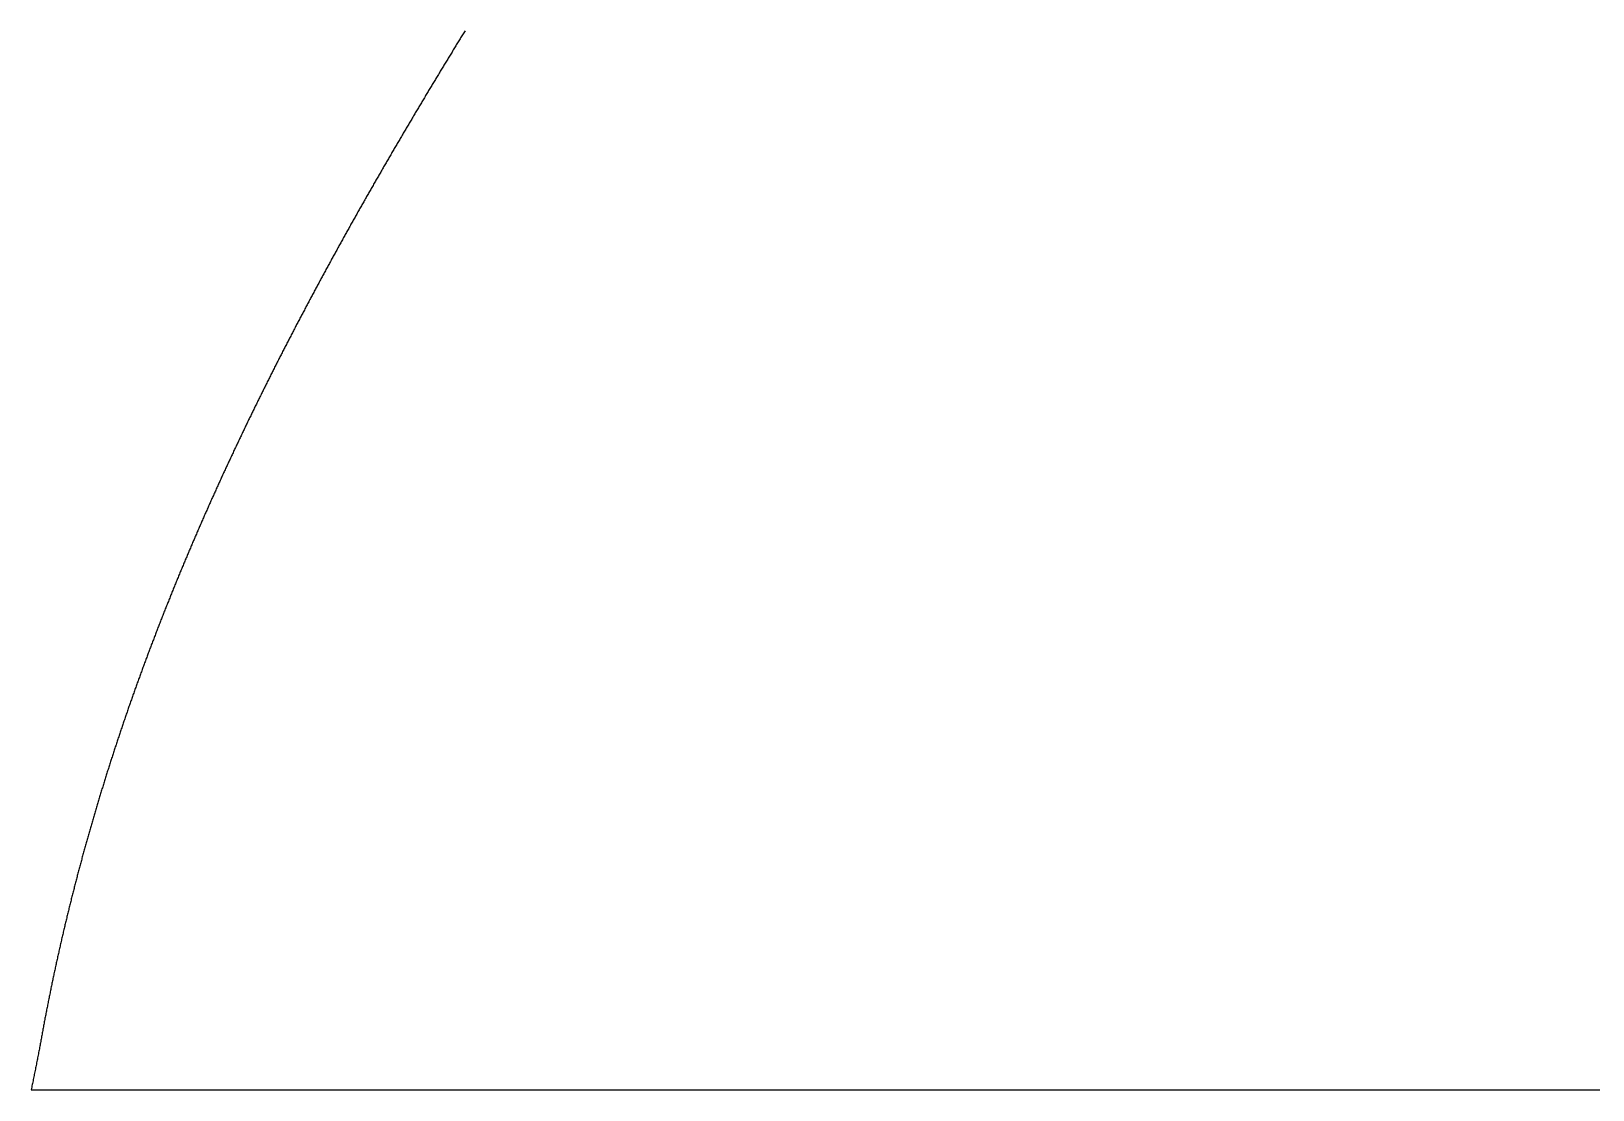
# Model space of a CAD drawing. Extents: x 0.1 to 59.6, y 0.2 to 53.5.
# Drawn here: x 20.839 to 25.354, y 25.727 to 28.786 of the extents above; entities that cross this region are included whole.
import ezdxf

# ---------------------------------------------------------------- set-up
doc = ezdxf.new("R2010")
doc.units = 0
doc.layers.add('BASE', color=7, linetype='CONTINUOUS')

msp = doc.modelspace()

# ---------------------------------------------------------------- linework, layer by layer
at = {"layer": 'BASE', "color": 7}
for p, q in [((22.0786, 28.7638), (22.0768, 28.7608)), ((22.0803, 28.7667), (22.0786, 28.7638)), ((22.0821, 28.7696), (22.0803, 28.7667)), ((22.0839, 28.7725), (22.0821, 28.7696)), ((22.0857, 28.7755), (22.0839, 28.7725)), ((22.0875, 28.7784), (22.0857, 28.7755)), ((22.0893, 28.7813), (22.0875, 28.7784)), ((22.0911, 28.7843), (22.0893, 28.7813)), ((22.0929, 28.7872), (22.0911, 28.7843)), ((22.0517, 28.7198), (22.0499, 28.7169)), ((22.0535, 28.7228), (22.0517, 28.7198)), ((22.0553, 28.7257), (22.0535, 28.7228)), ((22.0571, 28.7286), (22.0553, 28.7257)), ((22.0589, 28.7316), (22.0571, 28.7286)), ((22.0606, 28.7345), (22.0589, 28.7316)), ((22.0624, 28.7374), (22.0606, 28.7345)), ((22.0642, 28.7403), (22.0624, 28.7374)), ((22.066, 28.7433), (22.0642, 28.7403)), ((22.0678, 28.7462), (22.066, 28.7433)), ((22.0696, 28.7491), (22.0678, 28.7462)), ((22.0714, 28.7521), (22.0696, 28.7491)), ((22.0732, 28.755), (22.0714, 28.7521)), ((22.075, 28.7579), (22.0732, 28.755)), ((22.0768, 28.7608), (22.075, 28.7579)), ((22.0232, 28.673), (22.0214, 28.67)), ((22.025, 28.6759), (22.0232, 28.673)), ((22.0268, 28.6788), (22.025, 28.6759)), ((22.0285, 28.6818), (22.0268, 28.6788)), ((22.0303, 28.6847), (22.0285, 28.6818)), ((22.0321, 28.6876), (22.0303, 28.6847)), ((22.0339, 28.6905), (22.0321, 28.6876)), ((22.0357, 28.6935), (22.0339, 28.6905)), ((22.0374, 28.6964), (22.0357, 28.6935)), ((22.0392, 28.6993), (22.0374, 28.6964)), ((22.041, 28.7023), (22.0392, 28.6993)), ((22.0428, 28.7052), (22.041, 28.7023)), ((22.0446, 28.7081), (22.0428, 28.7052)), ((22.0464, 28.7111), (22.0446, 28.7081)), ((22.0481, 28.714), (22.0464, 28.7111)), ((22.0499, 28.7169), (22.0481, 28.714)), ((21.9967, 28.629), (21.9949, 28.626)), ((21.9984, 28.6319), (21.9967, 28.629)), ((22.0002, 28.6348), (21.9984, 28.6319)), ((22.002, 28.6378), (22.0002, 28.6348)), ((22.0037, 28.6407), (22.002, 28.6378)), ((22.0055, 28.6436), (22.0037, 28.6407)), ((22.0073, 28.6466), (22.0055, 28.6436)), ((22.009, 28.6495), (22.0073, 28.6466)), ((22.0108, 28.6524), (22.009, 28.6495)), ((22.0126, 28.6554), (22.0108, 28.6524)), ((22.0144, 28.6583), (22.0126, 28.6554)), ((22.0161, 28.6612), (22.0144, 28.6583)), ((22.0179, 28.6642), (22.0161, 28.6612)), ((22.0197, 28.6671), (22.0179, 28.6642)), ((22.0214, 28.67), (22.0197, 28.6671)), ((21.9685, 28.582), (21.9667, 28.5791)), ((21.9703, 28.5849), (21.9685, 28.582)), ((21.972, 28.5879), (21.9703, 28.5849)), ((21.9738, 28.5908), (21.972, 28.5879)), ((21.9755, 28.5938), (21.9738, 28.5908)), ((21.9773, 28.5967), (21.9755, 28.5938)), ((21.979, 28.5996), (21.9773, 28.5967)), ((21.9808, 28.6026), (21.979, 28.5996)), ((21.9826, 28.6055), (21.9808, 28.6026)), ((21.9843, 28.6084), (21.9826, 28.6055)), ((21.9861, 28.6114), (21.9843, 28.6084)), ((21.9878, 28.6143), (21.9861, 28.6114)), ((21.9896, 28.6172), (21.9878, 28.6143)), ((21.9914, 28.6202), (21.9896, 28.6172)), ((21.9931, 28.6231), (21.9914, 28.6202)), ((21.9949, 28.626), (21.9931, 28.6231)), ((21.9423, 28.5379), (21.9405, 28.535)), ((21.944, 28.5409), (21.9423, 28.5379)), ((21.9457, 28.5438), (21.944, 28.5409)), ((21.9475, 28.5468), (21.9457, 28.5438)), ((21.9492, 28.5497), (21.9475, 28.5468)), ((21.951, 28.5526), (21.9492, 28.5497)), ((21.9527, 28.5556), (21.951, 28.5526)), ((21.9545, 28.5585), (21.9527, 28.5556)), ((21.9562, 28.5614), (21.9545, 28.5585)), ((21.958, 28.5644), (21.9562, 28.5614)), ((21.9597, 28.5673), (21.958, 28.5644)), ((21.9615, 28.5703), (21.9597, 28.5673)), ((21.9632, 28.5732), (21.9615, 28.5703)), ((21.965, 28.5761), (21.9632, 28.5732)), ((21.9667, 28.5791), (21.965, 28.5761)), ((21.9162, 28.4938), (21.9144, 28.4909)), ((21.9179, 28.4968), (21.9162, 28.4938)), ((21.9196, 28.4997), (21.9179, 28.4968)), ((21.9214, 28.5026), (21.9196, 28.4997)), ((21.9231, 28.5056), (21.9214, 28.5026)), ((21.9248, 28.5085), (21.9231, 28.5056)), ((21.9266, 28.5115), (21.9248, 28.5085)), ((21.9283, 28.5144), (21.9266, 28.5115)), ((21.9301, 28.5173), (21.9283, 28.5144)), ((21.9318, 28.5203), (21.9301, 28.5173)), ((21.9335, 28.5232), (21.9318, 28.5203)), ((21.9353, 28.5262), (21.9335, 28.5232)), ((21.937, 28.5291), (21.9353, 28.5262)), ((21.9388, 28.5321), (21.937, 28.5291)), ((21.9405, 28.535), (21.9388, 28.5321)), ((21.8885, 28.4467), (21.8868, 28.4437)), ((21.8902, 28.4496), (21.8885, 28.4467)), ((21.892, 28.4526), (21.8902, 28.4496)), ((21.8937, 28.4555), (21.892, 28.4526)), ((21.8954, 28.4585), (21.8937, 28.4555)), ((21.8971, 28.4614), (21.8954, 28.4585)), ((21.8989, 28.4644), (21.8971, 28.4614)), ((21.9006, 28.4673), (21.8989, 28.4644)), ((21.9023, 28.4703), (21.9006, 28.4673)), ((21.904, 28.4732), (21.9023, 28.4703)), ((21.9058, 28.4761), (21.904, 28.4732)), ((21.9075, 28.4791), (21.9058, 28.4761)), ((21.9092, 28.482), (21.9075, 28.4791)), ((21.911, 28.485), (21.9092, 28.482)), ((21.9127, 28.4879), (21.911, 28.485)), ((21.9144, 28.4909), (21.9127, 28.4879)), ((21.8628, 28.4025), (21.861, 28.3995)), ((21.8645, 28.4054), (21.8628, 28.4025)), ((21.8662, 28.4084), (21.8645, 28.4054)), ((21.8679, 28.4113), (21.8662, 28.4084)), ((21.8696, 28.4143), (21.8679, 28.4113)), ((21.8713, 28.4172), (21.8696, 28.4143)), ((21.873, 28.4202), (21.8713, 28.4172)), ((21.8748, 28.4231), (21.873, 28.4202)), ((21.8765, 28.4261), (21.8748, 28.4231)), ((21.8782, 28.429), (21.8765, 28.4261)), ((21.8799, 28.432), (21.8782, 28.429)), ((21.8816, 28.4349), (21.8799, 28.432)), ((21.8833, 28.4378), (21.8816, 28.4349)), ((21.8851, 28.4408), (21.8833, 28.4378)), ((21.8868, 28.4437), (21.8851, 28.4408)), ((21.8372, 28.3582), (21.8355, 28.3552)), ((21.8389, 28.3611), (21.8372, 28.3582)), ((21.8406, 28.3641), (21.8389, 28.3611)), ((21.8423, 28.367), (21.8406, 28.3641)), ((21.844, 28.37), (21.8423, 28.367)), ((21.8457, 28.3729), (21.844, 28.37)), ((21.8474, 28.3759), (21.8457, 28.3729)), ((21.8491, 28.3788), (21.8474, 28.3759)), ((21.8508, 28.3818), (21.8491, 28.3788)), ((21.8525, 28.3847), (21.8508, 28.3818)), ((21.8542, 28.3877), (21.8525, 28.3847)), ((21.8559, 28.3906), (21.8542, 28.3877)), ((21.8576, 28.3936), (21.8559, 28.3906)), ((21.8593, 28.3966), (21.8576, 28.3936)), ((21.861, 28.3995), (21.8593, 28.3966)), ((21.8101, 28.3108), (21.8084, 28.3079)), ((21.8118, 28.3138), (21.8101, 28.3108)), ((21.8135, 28.3168), (21.8118, 28.3138)), ((21.8152, 28.3197), (21.8135, 28.3168)), ((21.8168, 28.3227), (21.8152, 28.3197)), ((21.8185, 28.3256), (21.8168, 28.3227)), ((21.8202, 28.3286), (21.8185, 28.3256)), ((21.8219, 28.3316), (21.8202, 28.3286)), ((21.8236, 28.3345), (21.8219, 28.3316)), ((21.8253, 28.3375), (21.8236, 28.3345)), ((21.827, 28.3404), (21.8253, 28.3375)), ((21.8287, 28.3434), (21.827, 28.3404)), ((21.8304, 28.3463), (21.8287, 28.3434)), ((21.8321, 28.3493), (21.8304, 28.3463)), ((21.8338, 28.3523), (21.8321, 28.3493)), ((21.8355, 28.3552), (21.8338, 28.3523)), ((21.7849, 28.2664), (21.7832, 28.2635)), ((21.7866, 28.2694), (21.7849, 28.2664)), ((21.7882, 28.2724), (21.7866, 28.2694)), ((21.7899, 28.2753), (21.7882, 28.2724)), ((21.7916, 28.2783), (21.7899, 28.2753)), ((21.7933, 28.2812), (21.7916, 28.2783)), ((21.7949, 28.2842), (21.7933, 28.2812)), ((21.7966, 28.2872), (21.7949, 28.2842)), ((21.7983, 28.2901), (21.7966, 28.2872)), ((21.8, 28.2931), (21.7983, 28.2901)), ((21.8017, 28.296), (21.8, 28.2931)), ((21.8034, 28.299), (21.8017, 28.296)), ((21.805, 28.302), (21.8034, 28.299)), ((21.8067, 28.3049), (21.805, 28.302)), ((21.8084, 28.3079), (21.8067, 28.3049)), ((21.7599, 28.2219), (21.7582, 28.219)), ((21.7615, 28.2249), (21.7599, 28.2219)), ((21.7632, 28.2279), (21.7615, 28.2249)), ((21.7649, 28.2308), (21.7632, 28.2279)), ((21.7665, 28.2338), (21.7649, 28.2308)), ((21.7682, 28.2368), (21.7665, 28.2338)), ((21.7699, 28.2397), (21.7682, 28.2368)), ((21.7715, 28.2427), (21.7699, 28.2397)), ((21.7732, 28.2457), (21.7715, 28.2427)), ((21.7749, 28.2486), (21.7732, 28.2457)), ((21.7765, 28.2516), (21.7749, 28.2486)), ((21.7782, 28.2546), (21.7765, 28.2516)), ((21.7799, 28.2575), (21.7782, 28.2546)), ((21.7815, 28.2605), (21.7799, 28.2575)), ((21.7832, 28.2635), (21.7815, 28.2605)), ((21.7351, 28.1774), (21.7334, 28.1744)), ((21.7367, 28.1803), (21.7351, 28.1774)), ((21.7384, 28.1833), (21.7367, 28.1803)), ((21.74, 28.1863), (21.7384, 28.1833)), ((21.7417, 28.1893), (21.74, 28.1863)), ((21.7433, 28.1922), (21.7417, 28.1893)), ((21.745, 28.1952), (21.7433, 28.1922)), ((21.7466, 28.1982), (21.745, 28.1952)), ((21.7483, 28.2011), (21.7466, 28.1982)), ((21.7499, 28.2041), (21.7483, 28.2011)), ((21.7516, 28.2071), (21.7499, 28.2041)), ((21.7532, 28.2101), (21.7516, 28.2071)), ((21.7549, 28.213), (21.7532, 28.2101)), ((21.7566, 28.216), (21.7549, 28.213)), ((21.7582, 28.219), (21.7566, 28.216)), ((21.7104, 28.1327), (21.7088, 28.1297)), ((21.7121, 28.1357), (21.7104, 28.1327)), ((21.7137, 28.1387), (21.7121, 28.1357)), ((21.7153, 28.1416), (21.7137, 28.1387)), ((21.717, 28.1446), (21.7153, 28.1416)), ((21.7186, 28.1476), (21.717, 28.1446)), ((21.7203, 28.1506), (21.7186, 28.1476)), ((21.7219, 28.1536), (21.7203, 28.1506)), ((21.7235, 28.1565), (21.7219, 28.1536)), ((21.7252, 28.1595), (21.7235, 28.1565)), ((21.7268, 28.1625), (21.7252, 28.1595)), ((21.7285, 28.1655), (21.7268, 28.1625)), ((21.7301, 28.1684), (21.7285, 28.1655)), ((21.7318, 28.1714), (21.7301, 28.1684)), ((21.7334, 28.1744), (21.7318, 28.1714)), ((21.6844, 28.085), (21.6828, 28.082)), ((21.686, 28.088), (21.6844, 28.085)), ((21.6876, 28.091), (21.686, 28.088)), ((21.6893, 28.0939), (21.6876, 28.091)), ((21.6909, 28.0969), (21.6893, 28.0939)), ((21.6925, 28.0999), (21.6909, 28.0969)), ((21.6941, 28.1029), (21.6925, 28.0999)), ((21.6958, 28.1059), (21.6941, 28.1029)), ((21.6974, 28.1089), (21.6958, 28.1059)), ((21.699, 28.1118), (21.6974, 28.1089)), ((21.7006, 28.1148), (21.699, 28.1118)), ((21.7023, 28.1178), (21.7006, 28.1148)), ((21.7039, 28.1208), (21.7023, 28.1178)), ((21.7055, 28.1238), (21.7039, 28.1208)), ((21.7072, 28.1267), (21.7055, 28.1238)), ((21.7088, 28.1297), (21.7072, 28.1267)), ((21.6602, 28.0402), (21.6586, 28.0372)), ((21.6618, 28.0431), (21.6602, 28.0402)), ((21.6634, 28.0461), (21.6618, 28.0431)), ((21.665, 28.0491), (21.6634, 28.0461)), ((21.6666, 28.0521), (21.665, 28.0491)), ((21.6682, 28.0551), (21.6666, 28.0521)), ((21.6698, 28.0581), (21.6682, 28.0551)), ((21.6715, 28.0611), (21.6698, 28.0581)), ((21.6731, 28.0641), (21.6715, 28.0611)), ((21.6747, 28.0671), (21.6731, 28.0641)), ((21.6763, 28.0701), (21.6747, 28.0671)), ((21.6779, 28.073), (21.6763, 28.0701)), ((21.6795, 28.076), (21.6779, 28.073)), ((21.6811, 28.079), (21.6795, 28.076)), ((21.6828, 28.082), (21.6811, 28.079)), ((21.6362, 27.9952), (21.6346, 27.9922)), ((21.6378, 27.9982), (21.6362, 27.9952)), ((21.6394, 28.0012), (21.6378, 27.9982)), ((21.641, 28.0042), (21.6394, 28.0012)), ((21.6426, 28.0072), (21.641, 28.0042)), ((21.6442, 28.0102), (21.6426, 28.0072)), ((21.6458, 28.0132), (21.6442, 28.0102)), ((21.6474, 28.0162), (21.6458, 28.0132)), ((21.649, 28.0192), (21.6474, 28.0162)), ((21.6506, 28.0222), (21.649, 28.0192)), ((21.6522, 28.0252), (21.6506, 28.0222)), ((21.6538, 28.0282), (21.6522, 28.0252)), ((21.6554, 28.0312), (21.6538, 28.0282)), ((21.657, 28.0342), (21.6554, 28.0312)), ((21.6586, 28.0372), (21.657, 28.0342)), ((21.6124, 27.9502), (21.6109, 27.9472)), ((21.614, 27.9532), (21.6124, 27.9502)), ((21.6156, 27.9562), (21.614, 27.9532)), ((21.6172, 27.9592), (21.6156, 27.9562)), ((21.6187, 27.9622), (21.6172, 27.9592)), ((21.6203, 27.9652), (21.6187, 27.9622)), ((21.6219, 27.9682), (21.6203, 27.9652)), ((21.6235, 27.9712), (21.6219, 27.9682)), ((21.6251, 27.9742), (21.6235, 27.9712)), ((21.6267, 27.9772), (21.6251, 27.9742)), ((21.6283, 27.9802), (21.6267, 27.9772)), ((21.6298, 27.9832), (21.6283, 27.9802)), ((21.6314, 27.9862), (21.6298, 27.9832)), ((21.633, 27.9892), (21.6314, 27.9862)), ((21.6346, 27.9922), (21.633, 27.9892)), ((21.5889, 27.9051), (21.5873, 27.9021)), ((21.5904, 27.9081), (21.5889, 27.9051)), ((21.592, 27.9111), (21.5904, 27.9081)), ((21.5936, 27.9142), (21.592, 27.9111)), ((21.5951, 27.9172), (21.5936, 27.9142)), ((21.5967, 27.9202), (21.5951, 27.9172)), ((21.5983, 27.9232), (21.5967, 27.9202)), ((21.5998, 27.9262), (21.5983, 27.9232)), ((21.6014, 27.9292), (21.5998, 27.9262)), ((21.603, 27.9322), (21.6014, 27.9292)), ((21.6046, 27.9352), (21.603, 27.9322)), ((21.6061, 27.9382), (21.6046, 27.9352)), ((21.6077, 27.9412), (21.6061, 27.9382)), ((21.6093, 27.9442), (21.6077, 27.9412)), ((21.6109, 27.9472), (21.6093, 27.9442)), ((21.5656, 27.8599), (21.564, 27.8569)), ((21.5671, 27.8629), (21.5656, 27.8599)), ((21.5687, 27.8659), (21.5671, 27.8629)), ((21.5702, 27.869), (21.5687, 27.8659)), ((21.5718, 27.872), (21.5702, 27.869)), ((21.5733, 27.875), (21.5718, 27.872)), ((21.5749, 27.878), (21.5733, 27.875)), ((21.5764, 27.881), (21.5749, 27.878)), ((21.578, 27.884), (21.5764, 27.881)), ((21.5795, 27.887), (21.578, 27.884)), ((21.5811, 27.8901), (21.5795, 27.887)), ((21.5826, 27.8931), (21.5811, 27.8901)), ((21.5842, 27.8961), (21.5826, 27.8931)), ((21.5858, 27.8991), (21.5842, 27.8961)), ((21.5873, 27.9021), (21.5858, 27.8991)), ((21.5425, 27.8146), (21.541, 27.8116)), ((21.544, 27.8176), (21.5425, 27.8146)), ((21.5455, 27.8206), (21.544, 27.8176)), ((21.5471, 27.8237), (21.5455, 27.8206)), ((21.5486, 27.8267), (21.5471, 27.8237)), ((21.5502, 27.8297), (21.5486, 27.8267)), ((21.5517, 27.8327), (21.5502, 27.8297)), ((21.5532, 27.8358), (21.5517, 27.8327)), ((21.5548, 27.8388), (21.5532, 27.8358)), ((21.5563, 27.8418), (21.5548, 27.8388)), ((21.5578, 27.8448), (21.5563, 27.8418)), ((21.5594, 27.8478), (21.5578, 27.8448)), ((21.5609, 27.8509), (21.5594, 27.8478)), ((21.5625, 27.8539), (21.5609, 27.8509)), ((21.564, 27.8569), (21.5625, 27.8539)), ((21.5196, 27.7692), (21.5181, 27.7661)), ((21.5212, 27.7722), (21.5196, 27.7692)), ((21.5227, 27.7752), (21.5212, 27.7722)), ((21.5242, 27.7783), (21.5227, 27.7752)), ((21.5257, 27.7813), (21.5242, 27.7783)), ((21.5272, 27.7843), (21.5257, 27.7813)), ((21.5287, 27.7874), (21.5272, 27.7843)), ((21.5303, 27.7904), (21.5287, 27.7874)), ((21.5318, 27.7934), (21.5303, 27.7904)), ((21.5333, 27.7964), (21.5318, 27.7934)), ((21.5348, 27.7995), (21.5333, 27.7964)), ((21.5364, 27.8025), (21.5348, 27.7995)), ((21.5379, 27.8055), (21.5364, 27.8025)), ((21.5394, 27.8085), (21.5379, 27.8055)), ((21.541, 27.8116), (21.5394, 27.8085)), ((21.497, 27.7236), (21.4955, 27.7206)), ((21.4985, 27.7267), (21.497, 27.7236)), ((21.5, 27.7297), (21.4985, 27.7267)), ((21.5015, 27.7327), (21.5, 27.7297)), ((21.503, 27.7358), (21.5015, 27.7327)), ((21.5045, 27.7388), (21.503, 27.7358)), ((21.506, 27.7419), (21.5045, 27.7388)), ((21.5076, 27.7449), (21.506, 27.7419)), ((21.5091, 27.7479), (21.5076, 27.7449)), ((21.5106, 27.751), (21.5091, 27.7479)), ((21.5121, 27.754), (21.5106, 27.751)), ((21.5136, 27.757), (21.5121, 27.754)), ((21.5151, 27.7601), (21.5136, 27.757)), ((21.5166, 27.7631), (21.5151, 27.7601)), ((21.5181, 27.7661), (21.5166, 27.7631)), ((21.4762, 27.681), (21.4747, 27.678)), ((21.4776, 27.6841), (21.4762, 27.681)), ((21.4791, 27.6871), (21.4776, 27.6841)), ((21.4806, 27.6902), (21.4791, 27.6871)), ((21.4821, 27.6932), (21.4806, 27.6902)), ((21.4836, 27.6962), (21.4821, 27.6932)), ((21.4851, 27.6993), (21.4836, 27.6962)), ((21.4866, 27.7023), (21.4851, 27.6993)), ((21.4881, 27.7054), (21.4866, 27.7023)), ((21.4896, 27.7084), (21.4881, 27.7054)), ((21.491, 27.7115), (21.4896, 27.7084)), ((21.4925, 27.7145), (21.491, 27.7115)), ((21.494, 27.7175), (21.4925, 27.7145)), ((21.4955, 27.7206), (21.494, 27.7175)), ((21.454, 27.6352), (21.4526, 27.6322)), ((21.4555, 27.6383), (21.454, 27.6352)), ((21.457, 27.6413), (21.4555, 27.6383)), ((21.4584, 27.6444), (21.457, 27.6413)), ((21.4599, 27.6475), (21.4584, 27.6444)), ((21.4614, 27.6505), (21.4599, 27.6475)), ((21.4629, 27.6536), (21.4614, 27.6505)), ((21.4643, 27.6566), (21.4629, 27.6536)), ((21.4658, 27.6597), (21.4643, 27.6566)), ((21.4673, 27.6627), (21.4658, 27.6597)), ((21.4688, 27.6658), (21.4673, 27.6627)), ((21.4702, 27.6688), (21.4688, 27.6658)), ((21.4717, 27.6719), (21.4702, 27.6688)), ((21.4732, 27.6749), (21.4717, 27.6719)), ((21.4747, 27.678), (21.4732, 27.6749)), ((21.4322, 27.5893), (21.4307, 27.5863)), ((21.4336, 27.5924), (21.4322, 27.5893)), ((21.4351, 27.5955), (21.4336, 27.5924)), ((21.4365, 27.5985), (21.4351, 27.5955)), ((21.438, 27.6016), (21.4365, 27.5985)), ((21.4394, 27.6046), (21.438, 27.6016)), ((21.4409, 27.6077), (21.4394, 27.6046)), ((21.4423, 27.6108), (21.4409, 27.6077)), ((21.4438, 27.6138), (21.4423, 27.6108)), ((21.4453, 27.6169), (21.4438, 27.6138)), ((21.4467, 27.6199), (21.4453, 27.6169)), ((21.4482, 27.623), (21.4467, 27.6199)), ((21.4496, 27.6261), (21.4482, 27.623)), ((21.4511, 27.6291), (21.4496, 27.6261)), ((21.4526, 27.6322), (21.4511, 27.6291)), ((21.4106, 27.5433), (21.4091, 27.5402)), ((21.412, 27.5464), (21.4106, 27.5433)), ((21.4134, 27.5494), (21.412, 27.5464)), ((21.4149, 27.5525), (21.4134, 27.5494)), ((21.4163, 27.5556), (21.4149, 27.5525)), ((21.4177, 27.5587), (21.4163, 27.5556)), ((21.4192, 27.5617), (21.4177, 27.5587)), ((21.4206, 27.5648), (21.4192, 27.5617)), ((21.4221, 27.5679), (21.4206, 27.5648)), ((21.4235, 27.5709), (21.4221, 27.5679)), ((21.4249, 27.574), (21.4235, 27.5709)), ((21.4264, 27.5771), (21.4249, 27.574)), ((21.4278, 27.5801), (21.4264, 27.5771)), ((21.4293, 27.5832), (21.4278, 27.5801)), ((21.4307, 27.5863), (21.4293, 27.5832)), ((21.3906, 27.5002), (21.3892, 27.4971)), ((21.3921, 27.5033), (21.3906, 27.5002)), ((21.3935, 27.5064), (21.3921, 27.5033)), ((21.3949, 27.5095), (21.3935, 27.5064)), ((21.3963, 27.5125), (21.3949, 27.5095)), ((21.3977, 27.5156), (21.3963, 27.5125)), ((21.3992, 27.5187), (21.3977, 27.5156)), ((21.4006, 27.5218), (21.3992, 27.5187)), ((21.402, 27.5249), (21.4006, 27.5218)), ((21.4034, 27.5279), (21.402, 27.5249)), ((21.4049, 27.531), (21.4034, 27.5279)), ((21.4063, 27.5341), (21.4049, 27.531)), ((21.4077, 27.5372), (21.4063, 27.5341)), ((21.4091, 27.5402), (21.4077, 27.5372)), ((21.3696, 27.4539), (21.3682, 27.4508)), ((21.371, 27.457), (21.3696, 27.4539)), ((21.3724, 27.4601), (21.371, 27.457)), ((21.3738, 27.4632), (21.3724, 27.4601)), ((21.3752, 27.4663), (21.3738, 27.4632)), ((21.3766, 27.4694), (21.3752, 27.4663)), ((21.378, 27.4725), (21.3766, 27.4694)), ((21.3794, 27.4756), (21.378, 27.4725)), ((21.3808, 27.4786), (21.3794, 27.4756)), ((21.3822, 27.4817), (21.3808, 27.4786)), ((21.3836, 27.4848), (21.3822, 27.4817)), ((21.385, 27.4879), (21.3836, 27.4848)), ((21.3864, 27.491), (21.385, 27.4879)), ((21.3878, 27.4941), (21.3864, 27.491)), ((21.3892, 27.4971), (21.3878, 27.4941)), ((21.3501, 27.4106), (21.3488, 27.4075)), ((21.3515, 27.4137), (21.3501, 27.4106)), ((21.3529, 27.4168), (21.3515, 27.4137)), ((21.3543, 27.4199), (21.3529, 27.4168)), ((21.3557, 27.423), (21.3543, 27.4199)), ((21.357, 27.4261), (21.3557, 27.423)), ((21.3584, 27.4292), (21.357, 27.4261)), ((21.3598, 27.4323), (21.3584, 27.4292)), ((21.3612, 27.4354), (21.3598, 27.4323)), ((21.3626, 27.4385), (21.3612, 27.4354)), ((21.364, 27.4416), (21.3626, 27.4385)), ((21.3654, 27.4447), (21.364, 27.4416)), ((21.3668, 27.4478), (21.3654, 27.4447)), ((21.3682, 27.4508), (21.3668, 27.4478)), ((21.3296, 27.364), (21.3282, 27.3609)), ((21.331, 27.3671), (21.3296, 27.364)), ((21.3323, 27.3703), (21.331, 27.3671)), ((21.3337, 27.3734), (21.3323, 27.3703)), ((21.335, 27.3765), (21.3337, 27.3734)), ((21.3364, 27.3796), (21.335, 27.3765)), ((21.3378, 27.3827), (21.3364, 27.3796)), ((21.3391, 27.3858), (21.3378, 27.3827)), ((21.3405, 27.3889), (21.3391, 27.3858)), ((21.3419, 27.392), (21.3405, 27.3889)), ((21.3433, 27.3951), (21.3419, 27.392)), ((21.3446, 27.3982), (21.3433, 27.3951)), ((21.346, 27.4013), (21.3446, 27.3982)), ((21.3474, 27.4044), (21.346, 27.4013)), ((21.3488, 27.4075), (21.3474, 27.4044)), ((21.3093, 27.3173), (21.308, 27.3142)), ((21.3107, 27.3204), (21.3093, 27.3173)), ((21.312, 27.3236), (21.3107, 27.3204)), ((21.3134, 27.3267), (21.312, 27.3236)), ((21.3147, 27.3298), (21.3134, 27.3267)), ((21.3161, 27.3329), (21.3147, 27.3298)), ((21.3174, 27.336), (21.3161, 27.3329)), ((21.3188, 27.3391), (21.3174, 27.336)), ((21.3201, 27.3423), (21.3188, 27.3391)), ((21.3215, 27.3454), (21.3201, 27.3423)), ((21.3228, 27.3485), (21.3215, 27.3454)), ((21.3242, 27.3516), (21.3228, 27.3485)), ((21.3255, 27.3547), (21.3242, 27.3516)), ((21.3269, 27.3578), (21.3255, 27.3547)), ((21.3282, 27.3609), (21.3269, 27.3578)), ((21.2907, 27.2736), (21.2894, 27.2705)), ((21.292, 27.2767), (21.2907, 27.2736)), ((21.2933, 27.2798), (21.292, 27.2767)), ((21.2947, 27.283), (21.2933, 27.2798)), ((21.296, 27.2861), (21.2947, 27.283)), ((21.2973, 27.2892), (21.296, 27.2861)), ((21.2987, 27.2924), (21.2973, 27.2892)), ((21.3, 27.2955), (21.2987, 27.2924)), ((21.3013, 27.2986), (21.3, 27.2955)), ((21.3026, 27.3017), (21.3013, 27.2986)), ((21.304, 27.3048), (21.3026, 27.3017)), ((21.3053, 27.308), (21.304, 27.3048)), ((21.3067, 27.3111), (21.3053, 27.308)), ((21.308, 27.3142), (21.3067, 27.3111)), ((21.2723, 27.2297), (21.271, 27.2266)), ((21.2736, 27.2329), (21.2723, 27.2297)), ((21.2749, 27.236), (21.2736, 27.2329)), ((21.2762, 27.2391), (21.2749, 27.236)), ((21.2775, 27.2423), (21.2762, 27.2391)), ((21.2788, 27.2454), (21.2775, 27.2423)), ((21.2802, 27.2485), (21.2788, 27.2454)), ((21.2815, 27.2517), (21.2802, 27.2485)), ((21.2828, 27.2548), (21.2815, 27.2517)), ((21.2841, 27.2579), (21.2828, 27.2548)), ((21.2854, 27.2611), (21.2841, 27.2579)), ((21.2867, 27.2642), (21.2854, 27.2611)), ((21.2881, 27.2673), (21.2867, 27.2642)), ((21.2894, 27.2705), (21.2881, 27.2673)), ((21.2529, 27.1826), (21.2516, 27.1794)), ((21.2542, 27.1857), (21.2529, 27.1826)), ((21.2555, 27.1889), (21.2542, 27.1857)), ((21.2568, 27.192), (21.2555, 27.1889)), ((21.258, 27.1952), (21.2568, 27.192)), ((21.2593, 27.1983), (21.258, 27.1952)), ((21.2606, 27.2014), (21.2593, 27.1983)), ((21.2619, 27.2046), (21.2606, 27.2014)), ((21.2632, 27.2077), (21.2619, 27.2046)), ((21.2645, 27.2109), (21.2632, 27.2077)), ((21.2658, 27.214), (21.2645, 27.2109)), ((21.2671, 27.2172), (21.2658, 27.214)), ((21.2684, 27.2203), (21.2671, 27.2172)), ((21.2697, 27.2234), (21.2684, 27.2203)), ((21.271, 27.2266), (21.2697, 27.2234)), ((21.2351, 27.1384), (21.2338, 27.1352)), ((21.2363, 27.1416), (21.2351, 27.1384)), ((21.2376, 27.1447), (21.2363, 27.1416)), ((21.2389, 27.1479), (21.2376, 27.1447)), ((21.2401, 27.151), (21.2389, 27.1479)), ((21.2414, 27.1542), (21.2401, 27.151)), ((21.2427, 27.1573), (21.2414, 27.1542)), ((21.2439, 27.1605), (21.2427, 27.1573)), ((21.2452, 27.1636), (21.2439, 27.1605)), ((21.2465, 27.1668), (21.2452, 27.1636)), ((21.2478, 27.17), (21.2465, 27.1668)), ((21.2491, 27.1731), (21.2478, 27.17)), ((21.2503, 27.1763), (21.2491, 27.1731)), ((21.2516, 27.1794), (21.2503, 27.1763)), ((21.2175, 27.0941), (21.2163, 27.0909)), ((21.2187, 27.0973), (21.2175, 27.0941)), ((21.22, 27.1004), (21.2187, 27.0973)), ((21.2212, 27.1036), (21.22, 27.1004)), ((21.2225, 27.1068), (21.2212, 27.1036)), ((21.2237, 27.1099), (21.2225, 27.1068)), ((21.225, 27.1131), (21.2237, 27.1099)), ((21.2262, 27.1163), (21.225, 27.1131)), ((21.2275, 27.1194), (21.2262, 27.1163)), ((21.2288, 27.1226), (21.2275, 27.1194)), ((21.23, 27.1257), (21.2288, 27.1226)), ((21.2313, 27.1289), (21.23, 27.1257)), ((21.2325, 27.1321), (21.2313, 27.1289)), ((21.2338, 27.1352), (21.2325, 27.1321)), ((21.199, 27.0465), (21.1978, 27.0433)), ((21.2002, 27.0496), (21.199, 27.0465)), ((21.2014, 27.0528), (21.2002, 27.0496)), ((21.2027, 27.056), (21.2014, 27.0528)), ((21.2039, 27.0592), (21.2027, 27.056)), ((21.2051, 27.0624), (21.2039, 27.0592)), ((21.2063, 27.0655), (21.2051, 27.0624)), ((21.2076, 27.0687), (21.2063, 27.0655)), ((21.2088, 27.0719), (21.2076, 27.0687)), ((21.21, 27.0751), (21.2088, 27.0719)), ((21.2113, 27.0782), (21.21, 27.0751)), ((21.2125, 27.0814), (21.2113, 27.0782)), ((21.2138, 27.0846), (21.2125, 27.0814)), ((21.215, 27.0877), (21.2138, 27.0846)), ((21.2163, 27.0909), (21.215, 27.0877)), ((21.182, 27.0018), (21.1808, 26.9986)), ((21.1832, 27.005), (21.182, 27.0018)), ((21.1844, 27.0082), (21.1832, 27.005)), ((21.1856, 27.0114), (21.1844, 27.0082)), ((21.1868, 27.0146), (21.1856, 27.0114)), ((21.188, 27.0178), (21.1868, 27.0146)), ((21.1892, 27.021), (21.188, 27.0178)), ((21.1904, 27.0242), (21.1892, 27.021)), ((21.1917, 27.0273), (21.1904, 27.0242)), ((21.1929, 27.0305), (21.1917, 27.0273)), ((21.1941, 27.0337), (21.1929, 27.0305)), ((21.1953, 27.0369), (21.1941, 27.0337)), ((21.1965, 27.0401), (21.1953, 27.0369)), ((21.1978, 27.0433), (21.1965, 27.0401)), ((21.1653, 26.9571), (21.1641, 26.9539)), ((21.1664, 26.9603), (21.1653, 26.9571)), ((21.1676, 26.9635), (21.1664, 26.9603)), ((21.1688, 26.9667), (21.1676, 26.9635)), ((21.17, 26.9699), (21.1688, 26.9667)), ((21.1712, 26.9731), (21.17, 26.9699)), ((21.1724, 26.9763), (21.1712, 26.9731)), ((21.1736, 26.9795), (21.1724, 26.9763)), ((21.1748, 26.9827), (21.1736, 26.9795)), ((21.176, 26.9859), (21.1748, 26.9827)), ((21.1772, 26.9891), (21.176, 26.9859)), ((21.1784, 26.9923), (21.1772, 26.9891)), ((21.1796, 26.9954), (21.1784, 26.9923)), ((21.1808, 26.9986), (21.1796, 26.9954)), ((21.1488, 26.9121), (21.1477, 26.9089)), ((21.15, 26.9153), (21.1488, 26.9121)), ((21.1512, 26.9186), (21.15, 26.9153)), ((21.1523, 26.9218), (21.1512, 26.9186)), ((21.1535, 26.925), (21.1523, 26.9218)), ((21.1547, 26.9282), (21.1535, 26.925)), ((21.1558, 26.9314), (21.1547, 26.9282)), ((21.157, 26.9346), (21.1558, 26.9314)), ((21.1582, 26.9378), (21.157, 26.9346)), ((21.1594, 26.941), (21.1582, 26.9378)), ((21.1605, 26.9442), (21.1594, 26.941)), ((21.1617, 26.9474), (21.1605, 26.9442)), ((21.1629, 26.9507), (21.1617, 26.9474)), ((21.1641, 26.9539), (21.1629, 26.9507)), ((21.1327, 26.867), (21.1315, 26.8638)), ((21.1338, 26.8703), (21.1327, 26.867)), ((21.135, 26.8735), (21.1338, 26.8703)), ((21.1361, 26.8767), (21.135, 26.8735)), ((21.1373, 26.8799), (21.1361, 26.8767)), ((21.1384, 26.8832), (21.1373, 26.8799)), ((21.1396, 26.8864), (21.1384, 26.8832)), ((21.1407, 26.8896), (21.1396, 26.8864)), ((21.1419, 26.8928), (21.1407, 26.8896)), ((21.143, 26.896), (21.1419, 26.8928)), ((21.1442, 26.8993), (21.143, 26.896)), ((21.1453, 26.9025), (21.1442, 26.8993)), ((21.1465, 26.9057), (21.1453, 26.9025)), ((21.1477, 26.9089), (21.1465, 26.9057)), ((21.1168, 26.8218), (21.1157, 26.8185)), ((21.118, 26.825), (21.1168, 26.8218)), ((21.1191, 26.8283), (21.118, 26.825)), ((21.1202, 26.8315), (21.1191, 26.8283)), ((21.1213, 26.8347), (21.1202, 26.8315)), ((21.1225, 26.838), (21.1213, 26.8347)), ((21.1236, 26.8412), (21.1225, 26.838)), ((21.1247, 26.8444), (21.1236, 26.8412)), ((21.1259, 26.8477), (21.1247, 26.8444)), ((21.127, 26.8509), (21.1259, 26.8477)), ((21.1281, 26.8541), (21.127, 26.8509)), ((21.1293, 26.8574), (21.1281, 26.8541)), ((21.1304, 26.8606), (21.1293, 26.8574)), ((21.1315, 26.8638), (21.1304, 26.8606)), ((21.1013, 26.7764), (21.1002, 26.7731)), ((21.1024, 26.7796), (21.1013, 26.7764)), ((21.1035, 26.7829), (21.1024, 26.7796)), ((21.1046, 26.7861), (21.1035, 26.7829)), ((21.1057, 26.7894), (21.1046, 26.7861)), ((21.1068, 26.7926), (21.1057, 26.7894)), ((21.1079, 26.7958), (21.1068, 26.7926)), ((21.109, 26.7991), (21.1079, 26.7958)), ((21.1101, 26.8023), (21.109, 26.7991)), ((21.1113, 26.8056), (21.1101, 26.8023)), ((21.1124, 26.8088), (21.1113, 26.8056)), ((21.1135, 26.8121), (21.1124, 26.8088)), ((21.1146, 26.8153), (21.1135, 26.8121)), ((21.1157, 26.8185), (21.1146, 26.8153)), ((21.086, 26.7308), (21.085, 26.7275)), ((21.0871, 26.734), (21.086, 26.7308)), ((21.0882, 26.7373), (21.0871, 26.734)), ((21.0893, 26.7405), (21.0882, 26.7373)), ((21.0904, 26.7438), (21.0893, 26.7405)), ((21.0915, 26.7471), (21.0904, 26.7438)), ((21.0925, 26.7503), (21.0915, 26.7471)), ((21.0936, 26.7536), (21.0925, 26.7503)), ((21.0947, 26.7568), (21.0936, 26.7536)), ((21.0958, 26.7601), (21.0947, 26.7568)), ((21.0969, 26.7634), (21.0958, 26.7601)), ((21.098, 26.7666), (21.0969, 26.7634)), ((21.0991, 26.7699), (21.098, 26.7666)), ((21.1002, 26.7731), (21.0991, 26.7699)), ((21.0722, 26.6883), (21.0711, 26.685)), ((21.0732, 26.6915), (21.0722, 26.6883)), ((21.0743, 26.6948), (21.0732, 26.6915)), ((21.0753, 26.6981), (21.0743, 26.6948)), ((21.0764, 26.7014), (21.0753, 26.6981)), ((21.0775, 26.7046), (21.0764, 26.7014)), ((21.0785, 26.7079), (21.0775, 26.7046)), ((21.0796, 26.7112), (21.0785, 26.7079)), ((21.0807, 26.7144), (21.0796, 26.7112)), ((21.0817, 26.7177), (21.0807, 26.7144)), ((21.0828, 26.721), (21.0817, 26.7177)), ((21.0839, 26.7242), (21.0828, 26.721)), ((21.085, 26.7275), (21.0839, 26.7242)), ((21.0575, 26.6423), (21.0565, 26.639)), ((21.0586, 26.6456), (21.0575, 26.6423)), ((21.0596, 26.6489), (21.0586, 26.6456)), ((21.0606, 26.6522), (21.0596, 26.6489)), ((21.0617, 26.6555), (21.0606, 26.6522)), ((21.0627, 26.6588), (21.0617, 26.6555)), ((21.0638, 26.662), (21.0627, 26.6588)), ((21.0648, 26.6653), (21.0638, 26.662)), ((21.0658, 26.6686), (21.0648, 26.6653)), ((21.0669, 26.6719), (21.0658, 26.6686)), ((21.0679, 26.6752), (21.0669, 26.6719)), ((21.069, 26.6784), (21.0679, 26.6752)), ((21.0701, 26.6817), (21.069, 26.6784)), ((21.0711, 26.685), (21.0701, 26.6817)), ((21.0432, 26.5962), (21.0422, 26.5929)), ((21.0442, 26.5995), (21.0432, 26.5962)), ((21.0452, 26.6028), (21.0442, 26.5995)), ((21.0462, 26.6061), (21.0452, 26.6028)), ((21.0472, 26.6094), (21.0462, 26.6061)), ((21.0483, 26.6127), (21.0472, 26.6094)), ((21.0493, 26.616), (21.0483, 26.6127)), ((21.0503, 26.6193), (21.0493, 26.616)), ((21.0513, 26.6226), (21.0503, 26.6193)), ((21.0524, 26.6259), (21.0513, 26.6226)), ((21.0534, 26.6292), (21.0524, 26.6259)), ((21.0544, 26.6325), (21.0534, 26.6292)), ((21.0555, 26.6358), (21.0544, 26.6325)), ((21.0565, 26.639), (21.0555, 26.6358)), ((21.0292, 26.5499), (21.0282, 26.5466)), ((21.0302, 26.5532), (21.0292, 26.5499)), ((21.0312, 26.5565), (21.0302, 26.5532)), ((21.0321, 26.5599), (21.0312, 26.5565)), ((21.0331, 26.5632), (21.0321, 26.5599)), ((21.0341, 26.5665), (21.0331, 26.5632)), ((21.0351, 26.5698), (21.0341, 26.5665)), ((21.0361, 26.5731), (21.0351, 26.5698)), ((21.0371, 26.5764), (21.0361, 26.5731)), ((21.0381, 26.5797), (21.0371, 26.5764)), ((21.0392, 26.583), (21.0381, 26.5797)), ((21.0402, 26.5863), (21.0392, 26.583)), ((21.0412, 26.5896), (21.0402, 26.5863)), ((21.0422, 26.5929), (21.0412, 26.5896)), ((21.0164, 26.5068), (21.0155, 26.5034)), ((21.0174, 26.5101), (21.0164, 26.5068)), ((21.0184, 26.5134), (21.0174, 26.5101)), ((21.0194, 26.5167), (21.0184, 26.5134)), ((21.0203, 26.5201), (21.0194, 26.5167)), ((21.0213, 26.5234), (21.0203, 26.5201)), ((21.0223, 26.5267), (21.0213, 26.5234)), ((21.0233, 26.53), (21.0223, 26.5267)), ((21.0242, 26.5333), (21.0233, 26.53)), ((21.0252, 26.5367), (21.0242, 26.5333)), ((21.0262, 26.54), (21.0252, 26.5367)), ((21.0272, 26.5433), (21.0262, 26.54)), ((21.0282, 26.5466), (21.0272, 26.5433)), ((21.003, 26.4601), (21.0021, 26.4568)), ((21.004, 26.4634), (21.003, 26.4601)), ((21.0049, 26.4668), (21.004, 26.4634)), ((21.0059, 26.4701), (21.0049, 26.4668)), ((21.0068, 26.4735), (21.0059, 26.4701)), ((21.0078, 26.4768), (21.0068, 26.4735)), ((21.0087, 26.4801), (21.0078, 26.4768)), ((21.0097, 26.4835), (21.0087, 26.4801)), ((21.0107, 26.4868), (21.0097, 26.4835)), ((21.0116, 26.4901), (21.0107, 26.4868)), ((21.0126, 26.4935), (21.0116, 26.4901)), ((21.0135, 26.4968), (21.0126, 26.4935)), ((21.0145, 26.5001), (21.0135, 26.4968)), ((21.0155, 26.5034), (21.0145, 26.5001)), ((20.9909, 26.4166), (20.99, 26.4133)), ((20.9918, 26.42), (20.9909, 26.4166)), ((20.9928, 26.4233), (20.9918, 26.42)), ((20.9937, 26.4267), (20.9928, 26.4233)), ((20.9946, 26.43), (20.9937, 26.4267)), ((20.9955, 26.4334), (20.9946, 26.43)), ((20.9965, 26.4367), (20.9955, 26.4334)), ((20.9974, 26.4401), (20.9965, 26.4367)), ((20.9983, 26.4434), (20.9974, 26.4401)), ((20.9993, 26.4467), (20.9983, 26.4434)), ((21.0002, 26.4501), (20.9993, 26.4467)), ((21.0012, 26.4534), (21.0002, 26.4501)), ((21.0021, 26.4568), (21.0012, 26.4534)), ((20.9782, 26.3696), (20.9773, 26.3662)), ((20.9791, 26.3729), (20.9782, 26.3696)), ((20.98, 26.3763), (20.9791, 26.3729)), ((20.9809, 26.3797), (20.98, 26.3763)), ((20.9818, 26.383), (20.9809, 26.3797)), ((20.9827, 26.3864), (20.9818, 26.383)), ((20.9836, 26.3898), (20.9827, 26.3864)), ((20.9845, 26.3931), (20.9836, 26.3898)), ((20.9854, 26.3965), (20.9845, 26.3931)), ((20.9863, 26.3998), (20.9854, 26.3965)), ((20.9872, 26.4032), (20.9863, 26.3998)), ((20.9882, 26.4065), (20.9872, 26.4032)), ((20.9891, 26.4099), (20.9882, 26.4065)), ((20.99, 26.4133), (20.9891, 26.4099)), ((20.9666, 26.3257), (20.9658, 26.3223)), ((20.9675, 26.3291), (20.9666, 26.3257)), ((20.9684, 26.3325), (20.9675, 26.3291)), ((20.9693, 26.3359), (20.9684, 26.3325)), ((20.9702, 26.3392), (20.9693, 26.3359)), ((20.971, 26.3426), (20.9702, 26.3392)), ((20.9719, 26.346), (20.971, 26.3426)), ((20.9728, 26.3494), (20.9719, 26.346)), ((20.9737, 26.3527), (20.9728, 26.3494)), ((20.9746, 26.3561), (20.9737, 26.3527)), ((20.9755, 26.3595), (20.9746, 26.3561)), ((20.9764, 26.3628), (20.9755, 26.3595)), ((20.9773, 26.3662), (20.9764, 26.3628)), ((20.9554, 26.2817), (20.9545, 26.2783)), ((20.9562, 26.2851), (20.9554, 26.2817)), ((20.9571, 26.2885), (20.9562, 26.2851)), ((20.958, 26.2919), (20.9571, 26.2885)), ((20.9588, 26.2953), (20.958, 26.2919)), ((20.9597, 26.2987), (20.9588, 26.2953)), ((20.9605, 26.302), (20.9597, 26.2987)), ((20.9614, 26.3054), (20.9605, 26.302)), ((20.9623, 26.3088), (20.9614, 26.3054)), ((20.9631, 26.3122), (20.9623, 26.3088)), ((20.964, 26.3156), (20.9631, 26.3122)), ((20.9649, 26.319), (20.964, 26.3156)), ((20.9658, 26.3223), (20.9649, 26.319)), ((20.9436, 26.2341), (20.9428, 26.2307)), ((20.9444, 26.2375), (20.9436, 26.2341)), ((20.9453, 26.2409), (20.9444, 26.2375)), ((20.9461, 26.2443), (20.9453, 26.2409)), ((20.9469, 26.2477), (20.9461, 26.2443)), ((20.9478, 26.2511), (20.9469, 26.2477)), ((20.9486, 26.2545), (20.9478, 26.2511)), ((20.9494, 26.2579), (20.9486, 26.2545)), ((20.9503, 26.2613), (20.9494, 26.2579)), ((20.9511, 26.2647), (20.9503, 26.2613)), ((20.952, 26.2681), (20.9511, 26.2647)), ((20.9528, 26.2715), (20.952, 26.2681)), ((20.9537, 26.2749), (20.9528, 26.2715)), ((20.9545, 26.2783), (20.9537, 26.2749)), ((20.933, 26.1897), (20.9322, 26.1863)), ((20.9338, 26.1931), (20.933, 26.1897)), ((20.9346, 26.1965), (20.9338, 26.1931)), ((20.9354, 26.2), (20.9346, 26.1965)), ((20.9362, 26.2034), (20.9354, 26.2)), ((20.937, 26.2068), (20.9362, 26.2034)), ((20.9378, 26.2102), (20.937, 26.2068)), ((20.9387, 26.2136), (20.9378, 26.2102)), ((20.9395, 26.217), (20.9387, 26.2136)), ((20.9403, 26.2204), (20.9395, 26.217)), ((20.9411, 26.2239), (20.9403, 26.2204)), ((20.9419, 26.2273), (20.9411, 26.2239)), ((20.9428, 26.2307), (20.9419, 26.2273)), ((20.9227, 26.1451), (20.9219, 26.1417)), ((20.9235, 26.1486), (20.9227, 26.1451)), ((20.9242, 26.152), (20.9235, 26.1486)), ((20.925, 26.1554), (20.9242, 26.152)), ((20.9258, 26.1589), (20.925, 26.1554)), ((20.9266, 26.1623), (20.9258, 26.1589)), ((20.9274, 26.1657), (20.9266, 26.1623)), ((20.9282, 26.1691), (20.9274, 26.1657)), ((20.929, 26.1726), (20.9282, 26.1691)), ((20.9298, 26.176), (20.929, 26.1726)), ((20.9306, 26.1794), (20.9298, 26.176)), ((20.9314, 26.1829), (20.9306, 26.1794)), ((20.9322, 26.1863), (20.9314, 26.1829)), ((20.9127, 26.1004), (20.9119, 26.0969)), ((20.9134, 26.1038), (20.9127, 26.1004)), ((20.9142, 26.1073), (20.9134, 26.1038)), ((20.9149, 26.1107), (20.9142, 26.1073)), ((20.9157, 26.1142), (20.9149, 26.1107)), ((20.9165, 26.1176), (20.9157, 26.1142)), ((20.9172, 26.121), (20.9165, 26.1176)), ((20.918, 26.1245), (20.9172, 26.121)), ((20.9188, 26.1279), (20.918, 26.1245)), ((20.9196, 26.1314), (20.9188, 26.1279)), ((20.9203, 26.1348), (20.9196, 26.1314)), ((20.9211, 26.1382), (20.9203, 26.1348)), ((20.9219, 26.1417), (20.9211, 26.1382)), ((20.903, 26.0554), (20.9022, 26.052)), ((20.9037, 26.0589), (20.903, 26.0554)), ((20.9044, 26.0623), (20.9037, 26.0589)), ((20.9052, 26.0658), (20.9044, 26.0623)), ((20.9059, 26.0693), (20.9052, 26.0658)), ((20.9067, 26.0727), (20.9059, 26.0693)), ((20.9074, 26.0762), (20.9067, 26.0727)), ((20.9081, 26.0796), (20.9074, 26.0762)), ((20.9089, 26.0831), (20.9081, 26.0796)), ((20.9096, 26.0866), (20.9089, 26.0831)), ((20.9104, 26.09), (20.9096, 26.0866)), ((20.9111, 26.0935), (20.9104, 26.09)), ((20.9119, 26.0969), (20.9111, 26.0935)), ((20.8936, 26.0103), (20.8929, 26.0068)), ((20.8943, 26.0138), (20.8936, 26.0103)), ((20.895, 26.0172), (20.8943, 26.0138)), ((20.8957, 26.0207), (20.895, 26.0172)), ((20.8964, 26.0242), (20.8957, 26.0207)), ((20.8972, 26.0277), (20.8964, 26.0242)), ((20.8979, 26.0311), (20.8972, 26.0277)), ((20.8986, 26.0346), (20.8979, 26.0311)), ((20.8993, 26.0381), (20.8986, 26.0346)), ((20.9, 26.0416), (20.8993, 26.0381)), ((20.9008, 26.045), (20.9, 26.0416)), ((20.9015, 26.0485), (20.9008, 26.045)), ((20.9022, 26.052), (20.9015, 26.0485)), ((20.8845, 25.965), (20.8838, 25.9615)), ((20.8852, 25.9685), (20.8845, 25.965)), ((20.8859, 25.9719), (20.8852, 25.9685)), ((20.8866, 25.9754), (20.8859, 25.9719)), ((20.8873, 25.9789), (20.8866, 25.9754)), ((20.888, 25.9824), (20.8873, 25.9789)), ((20.8887, 25.9859), (20.888, 25.9824)), ((20.8894, 25.9894), (20.8887, 25.9859)), ((20.8901, 25.9929), (20.8894, 25.9894)), ((20.8908, 25.9964), (20.8901, 25.9929)), ((20.8915, 25.9998), (20.8908, 25.9964)), ((20.8922, 26.0033), (20.8915, 25.9998)), ((20.8929, 26.0068), (20.8922, 26.0033)), ((20.8758, 25.9194), (20.8751, 25.9159)), ((20.8764, 25.9229), (20.8758, 25.9194)), ((20.8771, 25.9265), (20.8764, 25.9229)), ((20.8778, 25.93), (20.8771, 25.9265)), ((20.8784, 25.9335), (20.8778, 25.93)), ((20.8791, 25.937), (20.8784, 25.9335)), ((20.8798, 25.9405), (20.8791, 25.937)), ((20.8804, 25.944), (20.8798, 25.9405)), ((20.8811, 25.9475), (20.8804, 25.944)), ((20.8818, 25.951), (20.8811, 25.9475)), ((20.8825, 25.9545), (20.8818, 25.951)), ((20.8831, 25.958), (20.8825, 25.9545)), ((20.8838, 25.9615), (20.8831, 25.958)), ((20.8673, 25.8737), (20.8667, 25.8702)), ((20.868, 25.8772), (20.8673, 25.8737)), ((20.8686, 25.8808), (20.868, 25.8772)), ((20.8693, 25.8843), (20.8686, 25.8808)), ((20.8699, 25.8878), (20.8693, 25.8843)), ((20.8705, 25.8913), (20.8699, 25.8878)), ((20.8712, 25.8948), (20.8705, 25.8913)), ((20.8718, 25.8984), (20.8712, 25.8948)), ((20.8725, 25.9019), (20.8718, 25.8984)), ((20.8731, 25.9054), (20.8725, 25.9019)), ((20.8738, 25.9089), (20.8731, 25.9054)), ((20.8744, 25.9124), (20.8738, 25.9089)), ((20.8751, 25.9159), (20.8744, 25.9124)), ((20.8593, 25.8307), (20.8586, 25.827)), ((20.8601, 25.8344), (20.8593, 25.8307)), ((20.8608, 25.8381), (20.8601, 25.8344)), ((20.8616, 25.8418), (20.8608, 25.8381)), ((20.8623, 25.8455), (20.8616, 25.8418)), ((20.8629, 25.849), (20.8623, 25.8455)), ((20.8636, 25.8526), (20.8629, 25.849)), ((20.8642, 25.8561), (20.8636, 25.8526)), ((20.8648, 25.8596), (20.8642, 25.8561)), ((20.8654, 25.8631), (20.8648, 25.8596)), ((20.8661, 25.8667), (20.8654, 25.8631)), ((20.8667, 25.8702), (20.8661, 25.8667)), ((20.8497, 25.7826), (20.849, 25.7789)), ((20.8505, 25.7863), (20.8497, 25.7826)), ((20.8512, 25.79), (20.8505, 25.7863)), ((20.8519, 25.7937), (20.8512, 25.79)), ((20.8527, 25.7974), (20.8519, 25.7937)), ((20.8534, 25.8011), (20.8527, 25.7974)), ((20.8542, 25.8048), (20.8534, 25.8011)), ((20.8549, 25.8085), (20.8542, 25.8048)), ((20.8556, 25.8122), (20.8549, 25.8085)), ((20.8564, 25.8159), (20.8556, 25.8122)), ((20.8571, 25.8196), (20.8564, 25.8159)), ((20.8579, 25.8233), (20.8571, 25.8196)), ((20.8586, 25.827), (20.8579, 25.8233)), ((20.8408, 25.7382), (20.8401, 25.7345)), ((20.8416, 25.7419), (20.8408, 25.7382)), ((20.8423, 25.7456), (20.8416, 25.7419)), ((20.843, 25.7493), (20.8423, 25.7456)), ((20.8438, 25.753), (20.843, 25.7493)), ((20.8445, 25.7567), (20.8438, 25.753)), ((20.8453, 25.7604), (20.8445, 25.7567)), ((20.846, 25.7641), (20.8453, 25.7604)), ((20.8468, 25.7678), (20.846, 25.7641)), ((20.8475, 25.7715), (20.8468, 25.7678)), ((20.8482, 25.7752), (20.8475, 25.7715)), ((20.849, 25.7789), (20.8482, 25.7752)), ((20.8393, 25.7308), (20.8386, 25.7271)), ((20.8386, 25.7271), (20.8387, 25.7271)), ((20.8387, 25.7271), (20.8388, 25.7271)), ((20.8388, 25.7271), (20.8389, 25.7271)), ((20.8389, 25.7271), (20.839, 25.7271)), ((20.839, 25.7271), (20.8391, 25.7271)), ((20.8391, 25.7271), (20.8392, 25.7271)), ((20.8392, 25.7271), (20.8393, 25.7271)), ((20.8401, 25.7345), (20.8393, 25.7308)), ((20.8393, 25.7271), (20.8394, 25.7271)), ((20.8394, 25.7271), (20.8395, 25.7271)), ((20.8395, 25.7271), (20.8396, 25.7271)), ((20.8396, 25.7271), (20.8397, 25.7271)), ((20.8397, 25.7271), (20.8398, 25.7271)), ((20.8398, 25.7271), (20.8399, 25.7271)), ((20.8399, 25.7271), (20.84, 25.7271)), ((20.84, 25.7271), (20.8401, 25.7271)), ((20.8401, 25.7271), (20.8402, 25.7271)), ((20.8402, 25.7271), (20.8403, 25.7271)), ((20.8403, 25.7271), (20.8404, 25.7271)), ((20.8404, 25.7271), (20.8405, 25.7271)), ((20.8405, 25.7271), (20.8406, 25.7271)), ((20.8406, 25.7271), (20.8407, 25.7271)), ((20.8407, 25.7271), (20.8408, 25.7271)), ((20.8408, 25.7271), (20.8409, 25.7271)), ((20.8409, 25.7271), (20.841, 25.7271)), ((20.841, 25.7271), (20.8411, 25.7271)), ((20.8411, 25.7271), (20.8412, 25.7271)), ((20.8412, 25.7271), (20.8413, 25.7271)), ((20.8413, 25.7271), (20.8414, 25.7271)), ((20.8414, 25.7271), (20.8415, 25.7271)), ((20.8415, 25.7271), (20.8416, 25.7271)), ((20.8416, 25.7271), (20.8417, 25.7271)), ((20.8417, 25.7271), (20.8418, 25.7271)), ((20.8418, 25.7271), (20.988, 25.7271)), ((20.988, 25.7271), (21.1342, 25.7271)), ((21.1342, 25.7271), (21.2804, 25.7271)), ((21.2804, 25.7271), (21.4266, 25.7271)), ((21.4266, 25.7271), (21.5728, 25.7271)), ((21.5728, 25.7271), (21.7191, 25.7271)), ((21.7191, 25.7271), (21.8653, 25.7271)), ((21.8653, 25.7271), (22.0115, 25.7271)), ((22.0115, 25.7271), (22.1577, 25.7271)), ((22.1577, 25.7271), (22.3039, 25.7271)), ((22.3039, 25.7271), (22.4501, 25.7271)), ((22.4501, 25.7271), (22.5963, 25.7271)), ((22.5963, 25.7271), (22.7425, 25.7271)), ((22.7425, 25.7271), (22.8887, 25.7271)), ((22.8887, 25.7271), (23.0349, 25.7271)), ((23.0349, 25.7271), (23.1811, 25.7271)), ((23.1811, 25.7271), (23.3274, 25.7271)), ((23.3274, 25.7271), (23.4736, 25.7271)), ((23.4736, 25.7271), (23.6198, 25.7271)), ((23.6198, 25.7271), (23.766, 25.7271)), ((23.766, 25.7271), (23.9122, 25.7271)), ((23.9122, 25.7271), (24.0584, 25.7271)), ((24.0584, 25.7271), (24.2046, 25.7271)), ((24.2046, 25.7271), (24.3508, 25.7271)), ((24.3508, 25.7271), (24.497, 25.7271)), ((24.497, 25.7271), (24.6432, 25.7271)), ((24.6432, 25.7271), (24.7895, 25.7271)), ((24.7895, 25.7271), (24.9357, 25.7271)), ((24.9357, 25.7271), (25.0819, 25.7271)), ((25.0819, 25.7271), (25.2281, 25.7271)), ((25.2281, 25.7271), (25.3743, 25.7271))]:
    msp.add_line(p, q, dxfattribs=at)

doc.saveas('drawing.dxf')
